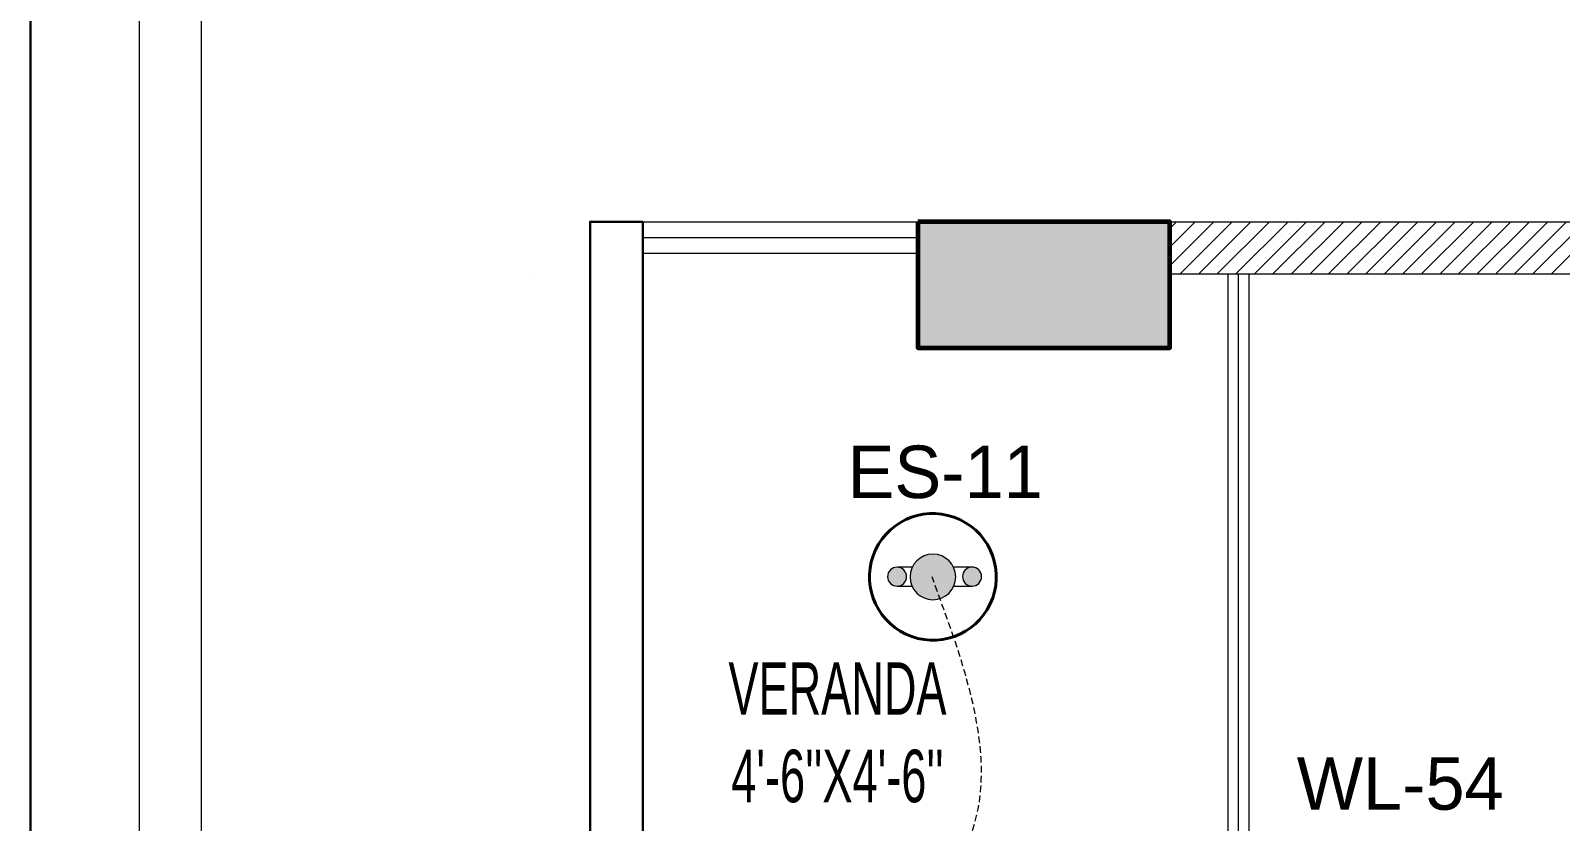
# Model space of a CAD drawing. Header units: inches. Extents: x 109699 to 44449955, y -10987 to 15824140.
# Drawn here: x 197278.9 to 197424.5, y -3335.9 to -3260.5 of the extents above; entities that cross this region are included whole.
import ezdxf

# ---------------------------------------------------------------- set-up
doc = ezdxf.new("R2010")
doc.units = ezdxf.units.IN
doc.header["$LTSCALE"] = 5
doc.header["$MEASUREMENT"] = 0
doc.linetypes.add('DASHED2', pattern=[0.375, 0.25, -0.125])
doc.layers.get('0').update_dxf_attribs({"color": 123})
for name, color, linetype, lineweight in [('@NORMAL', 7, 'Continuous', 5), ('cloumn', 253, 'Continuous', 60), ('E-Con-Point', 5, 'DASHED2', 13), ('E-ES-Energy Saver-Light', 140, 'Continuous', 13), ('E-WL-Wall-Light', 232, 'Continuous', 15), ('glass', 140, 'Continuous', 18), ('ha', 252, 'Continuous', 5), ('Low Height wall --- 2', 252, 'Continuous', 30), ('WALL-1', 8, 'Continuous', 9)]:
    doc.layers.add(name, color=color, linetype=linetype, lineweight=lineweight)
doc.layers.add('T', color=8, linetype='Continuous')
doc.styles.get("Standard").update_dxf_attribs({"font": 'times.ttf'})
doc.styles.add('style2', font='ARIALN.TTF', dxfattribs={"width": 0.75, "height": 3})

# ---------------------------------------------------------------- blocks, each defined once
blk = doc.blocks.new('zxczxczxcz')
at = {"layer": '@NORMAL'}
for points in [[(177327.5446916085, -15450.10043627545), (175295.1813820154, -15450.10043627545), (175295.1813820154, -14276.83252409846), (177327.5446916085, -14276.83252409846)], [(177319.9075666944, -15442.46331136129), (175302.8185069296, -15442.46331136129), (175302.8185069296, -14284.46964901264), (177319.9075666944, -14284.46964901264)]]:
    blk.add_lwpolyline(points, close=True, dxfattribs=at)
at = {"layer": 'WALL-1', "lineweight": 30}
blk.add_lwpolyline([(177340.9096602083, -15463.46540487523), (175281.8164134157, -15463.46540487523), (175281.8164134157, -14263.46755549865), (177340.9096602083, -14263.46755549865)], close=True, dxfattribs=at)
blk = doc.blocks.new('coloumn-01')
at = {"layer": 'ha'}
h = blk.add_hatch(dxfattribs=at)
h.set_pattern_fill('AR-CONC', color=256, scale=0.5)
h.set_pattern_definition([(49.99999999999999, (0, 0), (3.586300913003767, -0.3137606749129755), [0.375, -4.125]), (355, (0, 0), (-0.693756668065, 3.760960668500059), [0.3, -3.3]), (100.45144446, (0.298858405, -0.02614672), (2.89254423363556, 3.447199954843147), [0.3187009599999999, -3.505710559999999]), (46.18420000000001, (0, 1), (5.336206653357862, -0.8275964039653827), [0.5625, -6.1875]), (96.63563549, (0.444683725, 0.931033465), (4.673309728371142, 4.870593003872752), [0.47805171, -5.258568799999999]), (351.1841639899999, (0, 1), (4.673309725273866, 4.870593001349951), [0.45, -4.950000005]), (21, (0.5, 0.75), (2.984535260592308, -2.013094453326694), [0.375, -4.125]), (326.0000000000001, (0.5, 0.75), (1.216576659607909, 3.625750225234265), [0.3, -3.3]), (71.45144474, (0.74871127, 0.58224213), (4.201111883649856, 1.612655764031769), [0.31870095, -3.50571056]), (37.50000000000001, (0, 0), (0.06079927658645334, 1.664469269156557), [0, -3.26, 0, -3.35, 0, -3.3125]), (7.499999999999999, (0, 0), (1.315347687210743, 1.972058559411801), [0, -1.91, 0, -3.185, 0, -1.2625]), (327.5, (-1.115, 0), (2.669112180862045, -0.1127743586718988), [0, -1.25, 0, -3.9, 0, -5.175]), (317.5, (-1.615, 0), (2.915930846711931, 0.5005249116615886), [0, -1.625, 0, -2.59, 0, -3.675])])
h.paths.add_polyline_path([(32128.44739975178, -2546319.049243456), (32092.44739975178, -2546319.049243456), (32092.44739975178, -2546331.049243456), (32128.44739975178, -2546331.049243456)])
h.paths.add_polyline_path([(32128.44739975189, -2546617.132962178), (32098.44739975189, -2546617.132962178), (32098.44739975189, -2546629.132962178), (32128.44739975189, -2546629.132962178)])
h.paths.add_polyline_path([(31978.51966727065, -2546605.132962178), (31966.51966727065, -2546605.132962178), (31966.51966727065, -2546635.132962178), (31978.51966727065, -2546635.132962178)])
h.paths.add_polyline_path([(31821.20333333506, -2546605.132962178), (31809.20333333506, -2546605.132962178), (31809.20333333506, -2546635.132962178), (31821.20333333506, -2546635.132962178)])
h.paths.add_polyline_path([(31689.20328743063, -2546611.133238418), (31677.20328743063, -2546611.133238418), (31677.20328743063, -2546635.133238418), (31689.20328743063, -2546635.133238418)])
h.paths.add_polyline_path([(31417.20347832461, -2546611.132962178), (31405.20347832461, -2546611.132962178), (31405.20347832461, -2546635.132962178), (31417.20347832461, -2546635.132962178)])
h.paths.add_polyline_path([(31435.20347912709, -2546415.348983645), (31405.20347912709, -2546415.348983645), (31405.20347912709, -2546427.348983645), (31435.20347912709, -2546427.348983645)])
h.paths.add_polyline_path([(31633.74647668525, -2546415.348983645), (31603.74647668525, -2546415.348983645), (31603.74647668525, -2546427.348983645), (31633.74647668525, -2546427.348983645)])
h.paths.add_polyline_path([(31821.20245073218, -2546319.049243455), (31809.20245073218, -2546319.049243455), (31809.20245073218, -2546349.049243455), (31821.20245073218, -2546349.049243455)])
h.paths.add_polyline_path([(31996.51966727068, -2546319.049243455), (31966.51966727068, -2546319.049243455), (31966.51966727068, -2546331.049243455), (31996.51966727068, -2546331.049243455)])
h.paths.add_polyline_path([(31581.74648750067, -2546291.049243452), (31541.74648750067, -2546291.049243452), (31541.74648750067, -2546301.049243452), (31581.74648750067, -2546301.049243452)])
h.paths.add_polyline_path([(31485.74647668505, -2546261.049243452), (31475.74647668505, -2546261.049243452), (31475.74647668505, -2546301.049243452), (31485.74647668505, -2546301.049243452)])
h.paths.add_polyline_path([(31581.74648750064, -2546206.049278549), (31521.74648750064, -2546206.049278549), (31521.74648750064, -2546216.049243455), (31581.74648750064, -2546216.049243455)])
h.paths.add_polyline_path([(31435.20347595899, -2546206.049243455), (31405.20347595899, -2546206.049243455), (31405.20347595899, -2546218.049243455), (31435.20347595899, -2546218.049243455)])
h.paths.add_polyline_path([(31435.20347912709, -2546094.049243455), (31405.20347912709, -2546094.049243455), (31405.20347912709, -2546106.049243455), (31435.20347912709, -2546106.049243455)])
h.paths.add_polyline_path([(31583.74647668522, -2546094.049243455), (31547.74647668522, -2546094.049243455), (31547.74647668522, -2546106.049243455), (31583.74647668522, -2546106.049243455)])
h.paths.add_polyline_path([(31775.41359277777, -2546094.049243455), (31763.41359277777, -2546094.049243455), (31763.41359277777, -2546124.049243455), (31775.41359277777, -2546124.049243455)])
h.paths.add_polyline_path([(32059.80123907101, -2546094.049243455), (32047.80123907101, -2546094.049243455), (32047.80123907101, -2546124.049243455), (32059.80123907101, -2546124.049243455)])
h.paths.add_polyline_path([(32058.06771510976, -2545913.633020405), (32028.06771510976, -2545913.633020405), (32028.06771510976, -2545925.633020405), (32058.06771510976, -2545925.633020405)])
h.paths.add_polyline_path([(32048.06771510973, -2545722.712815279), (32036.06771510973, -2545722.712815279), (32036.06771510973, -2545746.712815279), (32048.06771510973, -2545746.712815279)])
h.paths.add_polyline_path([(31799.41359277774, -2545913.633020405), (31763.41359277774, -2545913.633020405), (31763.41359277774, -2545925.633020405), (31799.41359277774, -2545925.633020405)])
h.paths.add_polyline_path([(31591.53986684192, -2545945.049243456), (31561.31223659915, -2545945.049243456), (31561.31223659915, -2545957.049243456), (31591.53986684192, -2545957.049243456)])
h.paths.add_polyline_path([(31435.20347912709, -2545945.049243456), (31405.20347912709, -2545945.049243456), (31405.20347912709, -2545957.049243456), (31435.20347912709, -2545957.049243456)])
h.paths.add_polyline_path([(31429.2035252499, -2545715.383477275), (31405.2035252499, -2545715.383477275), (31405.2035252499, -2545727.383477275), (31429.2035252499, -2545727.383477275)])
h.paths.add_polyline_path([(31605.53986684192, -2545715.383237123), (31581.53986684192, -2545715.383237123), (31581.53986684192, -2545727.383237123), (31605.53986684192, -2545727.383237123)])
h.paths.add_polyline_path([(31775.41359277774, -2545711.610186095), (31763.41359277774, -2545711.610186095), (31763.41359277774, -2545735.610186095), (31775.41359277774, -2545735.610186095)])
at = {"layer": 'cloumn', "elevation": -16.36830401979043}
blk.add_lwpolyline([(31405.2035252499, -2545715.383477275), (31405.2035252499, -2545727.383477275), (31429.2035252499, -2545727.383477275), (31429.2035252499, -2545715.383477275)], close=True, dxfattribs=at)
blk = doc.blocks.new('A$C63FA2F8C')
at = {"linetype": 'ByBlock', "ltscale": 0.5}
h = blk.add_hatch(color=256, dxfattribs=at)
h.dxf.hatch_style = 1
h.paths.add_polyline_path([(337.2288066126173, 261.8435315283132, 1), (186.444764951407, 261.8435315283132, 1)])
h.paths.add_polyline_path([(174.7543875355803, 261.112525689078, 1), (111.9624450998782, 261.112525689078, 1)])
h.paths.add_polyline_path([(359.7620794158132, 260.9155295394245, 1), (422.5540218515153, 260.9155295394245, 1)])
at = {"ltscale": 2}
for p, q in [((193.2174023309955, 293.0739176886738), (145.2272237805882, 293.0739176886738)), ((391.274980574695, 293.0739176886738), (330.4561692330288, 293.0739176886738)), ((193.5781424691202, 229.8323706932948), (145.2272237805882, 229.8323706932948)), ((391.274980574695, 229.8323706932948), (330.0954290949041, 229.8323706932948))]:
    blk.add_line(p, q, dxfattribs=at)
for centre, radius in [((261.8367857820122, 261.8435315283132), 75.39202083060518), ((143.3584163177293, 261.112525689078), 31.39597121785105), ((391.1580506336642, 260.9155295394245), 31.39597121785105)]:
    blk.add_circle(centre, radius, dxfattribs=at)
at = {"lineweight": 40}
blk.add_ellipse((261.8367857820122, 261.8435315283132), major_axis=(-89.30196609760064, 189.4862523083066), ratio=0.9999999999956461, start_param=-1.547953900145618, end_param=4.735231407033968, dxfattribs=at)

msp = doc.modelspace()

# ---------------------------------------------------------------- hatches: boundary and pattern name
at = {"layer": 'ha'}
h = msp.add_hatch(dxfattribs=at)
h.set_pattern_fill('ANSI31', scale=10, angle=-7.63333123551244e-14, style=0)
h.set_pattern_definition([(44.99999999999989, (144081.3171209378, 2531077.125472175), (-0.8838834764831833, 0.8838834764831855), [])])
h.paths.add_polyline_path([(197387.3549720157, -3278.757890535313), (197442.4036092998, -3278.757943899165), (197442.4036092998, -3268.757737937178), (197447.4041246536, -3268.757737937178), (197447.4021578704, -3283.757893246859), (197387.3549720157, -3283.757893246859)])

# ---------------------------------------------------------------- linework, layer by layer
at = {"layer": '@NORMAL', "color": 13}
for p, q in [((197337.1757813681, -3278.758000208325, 0.6425545481000814), (197363.3562130843, -3278.757890537176, 0.4995353207297001)), ((197337.1757813681, -3280.257991178425, 0.658590252643181), (197363.3562130842, -3280.257943899165, 0.5995353268402752)), ((197337.1757813681, -3281.757991178512, 0.6585902587535026), (197363.3562130842, -3281.757943899165, 0.5995353329505875))]:
    msp.add_line(p, q, dxfattribs=at)
at = {"layer": '@NORMAL', "color": 7}
msp.add_line((197387.3549720157, -3283.757893246859, -0.154082254340473), (197387.3564234452, -3278.757890535313, 0.4933734067995061), dxfattribs=at)
at = {"layer": '@NORMAL'}
msp.add_line((197326.3922839832, -3284.18961057838, -0.02144757909905337), (197326.4000589009, -3284.18961057838, -0.02144757909905337), dxfattribs=at)
at = {"layer": 'E-Con-Point', "ltscale": 0.5}
msp.add_spline([(197357.3196987992, -3351.543433592733, 0.4626024417127559), (197368.796875, -3336, -0.8434509554208596), (197364.7203009747, -3312.582394661375, -0.578365830705529)], degree=3, dxfattribs=at)
at = {"layer": 'glass'}
for p, q in [((197392.9036092998, -3337.423710079658, 9.371241907345475), (197392.9036092998, -3283.757893246859, -0.1145733665462316)), ((197393.9036092998, -3337.423710079658, 9.371241907345475), (197393.9036092998, -3283.757893246859, -0.1145733665462316)), ((197394.9036092998, -3337.423710079658, 9.371241907345475), (197394.9036092998, -3283.757893246859, -0.1145733665462316))]:
    msp.add_line(p, q, dxfattribs=at)
at = {"layer": 'Low Height wall --- 2', "elevation": 0.6425545481000814}
msp.add_lwpolyline([(197337.1757813681, -3278.757982621783), (197332.1757117773, -3278.757982621783), (197332.1757117773, -3337.423710079658), (197337.1757813681, -3337.423710079658)], close=True, dxfattribs=at)
at = {"layer": 'WALL-1', "elevation": 0.5995353207297001}
msp.add_lwpolyline([(197447.4036092998, -3278.757943899165), (197447.4041246536, -3278.757943899165), (197447.4041246536, -3283.757946610711), (197387.356938799, -3283.757946610711), (197387.356938799, -3278.757943899165), (197442.4036092998, -3278.757943899165)], dxfattribs=at)

# ---------------------------------------------------------------- block references
at = {"layer": '@NORMAL'}
msp.add_blockref('coloumn-01', (165958.1526878368, 2542436.625533376, 16.96783934052013), dxfattribs=at)
at = {"layer": 'E-ES-Energy Saver-Light', "xscale": -0.02880000000004657, "yscale": 0.02880000000004657, "zscale": 0.02880000000004657, "rotation": 180}
msp.add_blockref('A$C63FA2F8C', (197357.2637853032, -3305.041300953347, -0.5783658307055262), dxfattribs=at)
at = {"layer": 'WALL-1', "linetype": 'Continuous', "xscale": 0.7745455872000001, "yscale": 0.7745455872000001, "zscale": 0.7745455872000001, "rotation": 270}
msp.add_blockref('zxczxczxcz', (209256.0658135048, 132789.8010399783), dxfattribs=at)

# ---------------------------------------------------------------- texts
at = {"layer": 'E-ES-Energy Saver-Light', "insert": (197356.6767885133, -3305.144676778004, -0.5783658307055262), "char_height": 5, "width": 17.82501602027332, "attachment_point": 7}
msp.add_mtext('{\\fCentury Gothic|b0|i0|c0|p34;ES-11}', dxfattribs=at)
at = {"layer": 'E-WL-Wall-Light', "insert": (197399.4415703217, -3334.833003166365, -15.24553335885581), "char_height": 5, "width": 24.08470202641911, "attachment_point": 7}
msp.add_mtext('{\\fCentury Gothic|b0|i0|c0|p34;WL-54}', dxfattribs=at)
at = {"layer": 'T', "insert": (197355.7203009748, -3334.115163296256, -0.8434509554208596), "char_height": 5, "width": 44.92537410357909, "attachment_point": 8, "style": 'style2'}
msp.add_mtext("VERANDA\\P4'-6''X4'-6''", dxfattribs=at)

doc.saveas('drawing.dxf')
